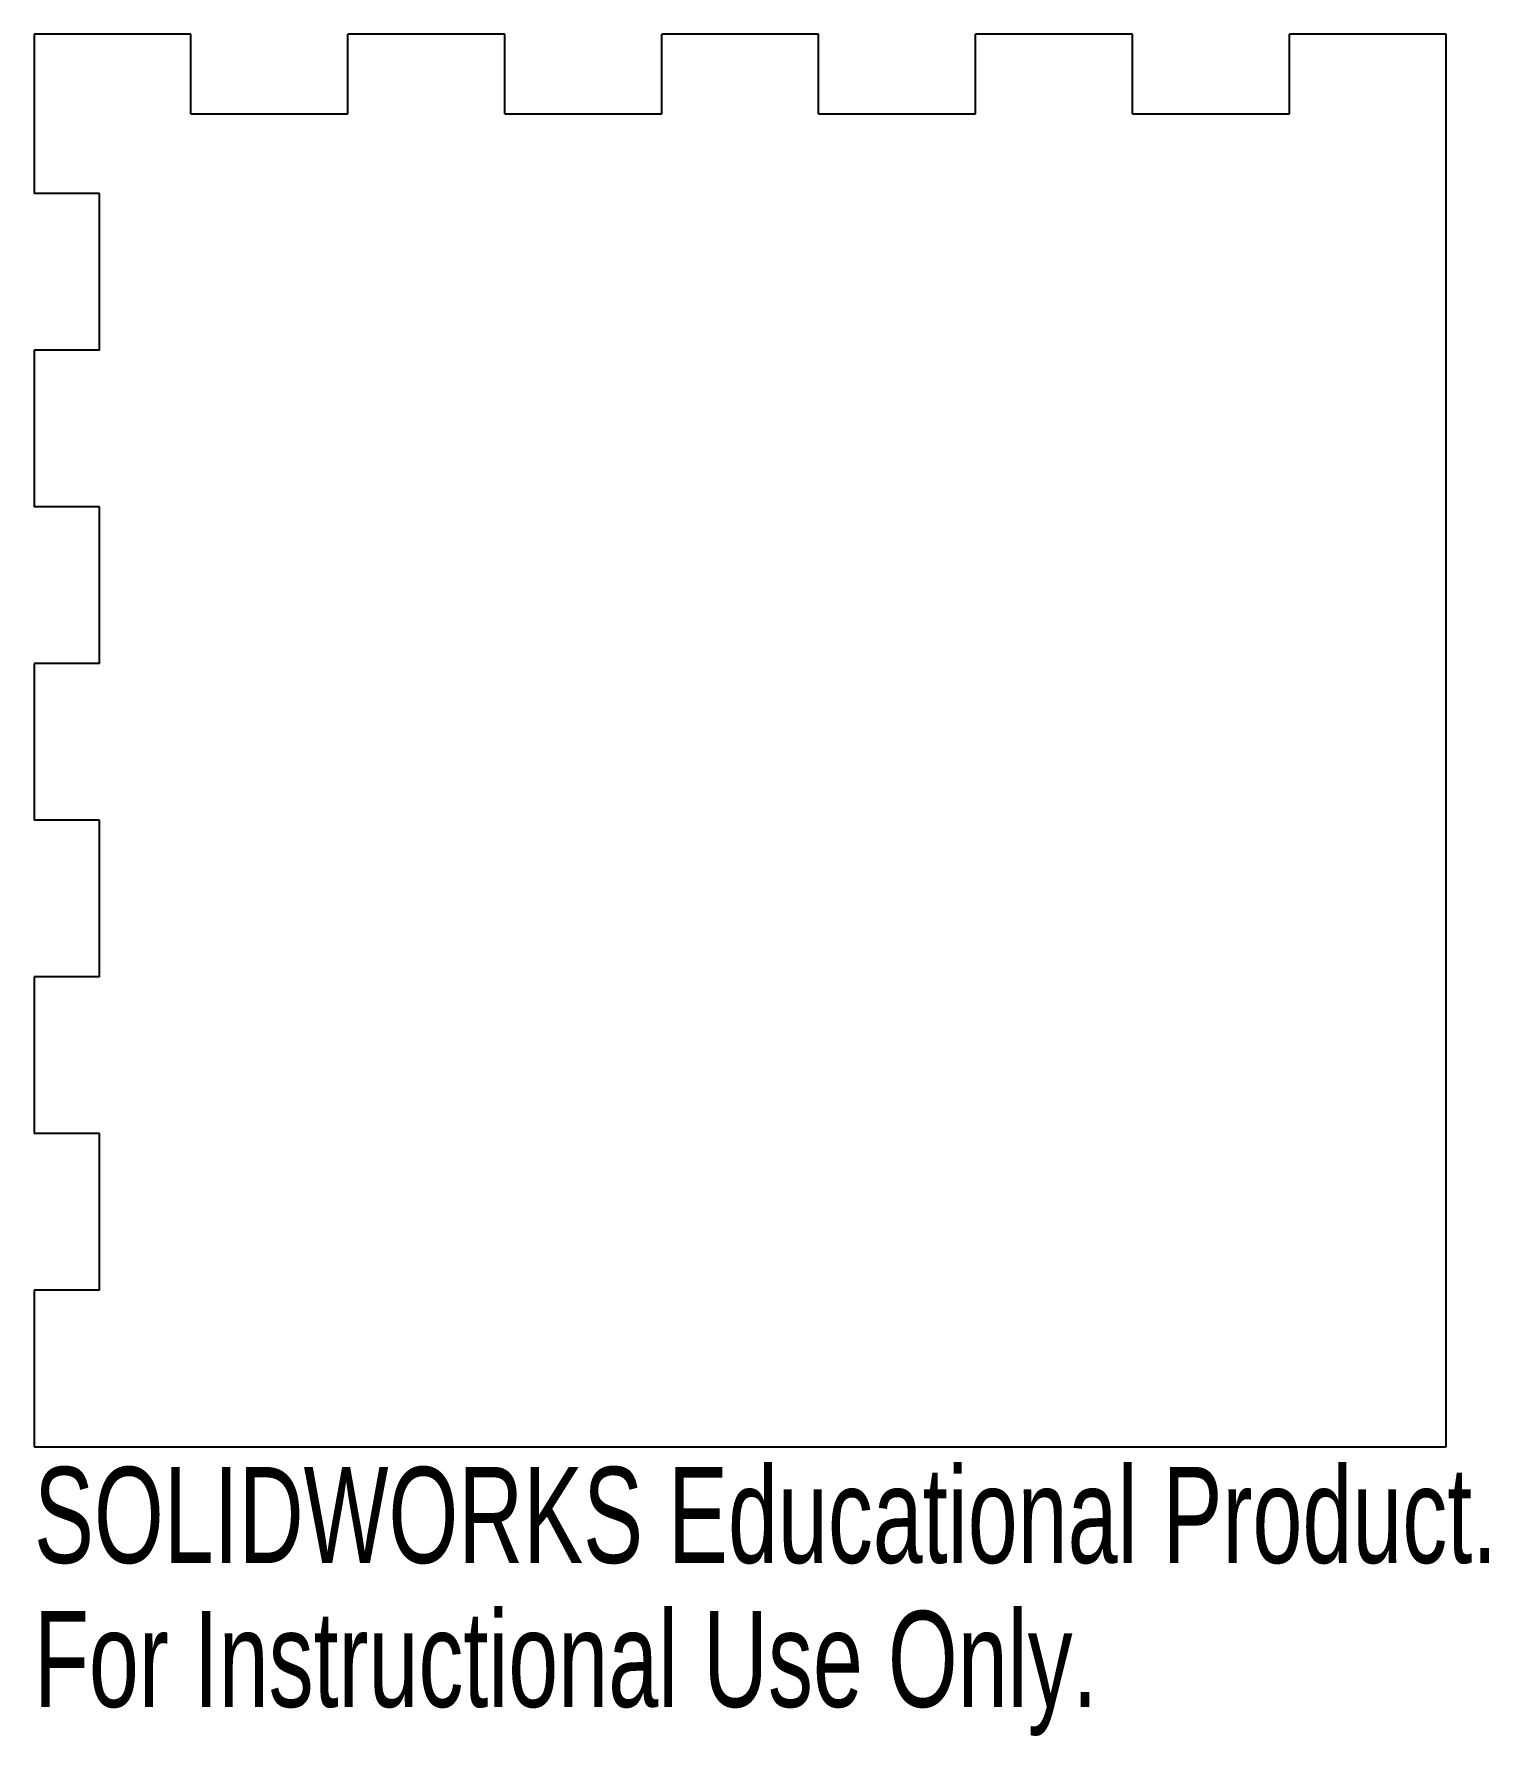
# Model space of a CAD drawing. Header units: inches. Extents: x -0.4 to 2.49, y -9.15 to -5.77.
import ezdxf

# ---------------------------------------------------------------- set-up
doc = ezdxf.new("R2010")
doc.units = ezdxf.units.IN
doc.header["$MEASUREMENT"] = 0
doc.styles.add('SLDTEXTSTYLE0', font='TXT', dxfattribs={"width": 0.7})

msp = doc.modelspace()

# ---------------------------------------------------------------- linework, layer by layer
at = {"color": 7, "linetype": 'Continuous', "lineweight": 25}
for p, q in [((-0.0848, -5.7736), (-0.396, -5.7736)), ((-0.396, -5.7736), (-0.396, -6.0895)), ((-0.0848, -5.9316), (-0.0848, -5.7736)), ((0.5374, -5.7736), (0.2263, -5.7736)), ((0.2263, -5.9316), (0.2263, -5.7736)), ((0.5374, -5.9316), (0.5374, -5.7736)), ((1.1596, -5.7736), (0.8485, -5.7736)), ((0.8485, -5.9316), (0.8485, -5.7736)), ((1.1596, -5.9316), (1.1596, -5.7736)), ((1.7818, -5.7736), (1.4707, -5.7736)), ((1.4707, -5.9316), (1.4707, -5.7736)), ((1.7818, -5.9316), (1.7818, -5.7736)), ((2.404, -5.7736), (2.0929, -5.7736)), ((2.0929, -5.9316), (2.0929, -5.7736)), ((2.404, -8.5736), (2.404, -5.7736)), ((-0.0848, -5.9316), (0.2263, -5.9316)), ((0.5374, -5.9316), (0.8485, -5.9316)), ((1.1596, -5.9316), (1.4707, -5.9316)), ((1.7818, -5.9316), (2.0929, -5.9316)), ((-0.266, -6.0895), (-0.396, -6.0895)), ((-0.266, -6.4), (-0.266, -6.0895)), ((-0.266, -6.4), (-0.396, -6.4)), ((-0.396, -6.4), (-0.396, -6.7105)), ((-0.266, -6.7105), (-0.396, -6.7105)), ((-0.266, -7.021), (-0.266, -6.7105)), ((-0.266, -7.021), (-0.396, -7.021)), ((-0.396, -7.021), (-0.396, -7.3316)), ((-0.266, -7.3316), (-0.396, -7.3316)), ((-0.266, -7.6421), (-0.266, -7.3316)), ((-0.266, -7.6421), (-0.396, -7.6421)), ((-0.396, -7.6421), (-0.396, -7.9526)), ((-0.266, -7.9526), (-0.396, -7.9526)), ((-0.266, -8.2631), (-0.266, -7.9526)), ((-0.266, -8.2631), (-0.396, -8.2631)), ((-0.396, -8.2631), (-0.396, -8.5736)), ((-0.396, -8.5736), (2.404, -8.5736))]:
    msp.add_line(p, q, dxfattribs=at)

# ---------------------------------------------------------------- texts
at = {"color": 7, "linetype": 'Continuous', "char_height": 0.1903, "attachment_point": 1, "style": 'SLDTEXTSTYLE0'}
for s, insert in [('SOLIDWORKS Educational Product.', (-0.396, -8.6138)), ('For Instructional Use Only.', (-0.396, -8.8992))]:
    msp.add_mtext(s, dxfattribs=dict(at, insert=insert))

doc.saveas('drawing.dxf')
